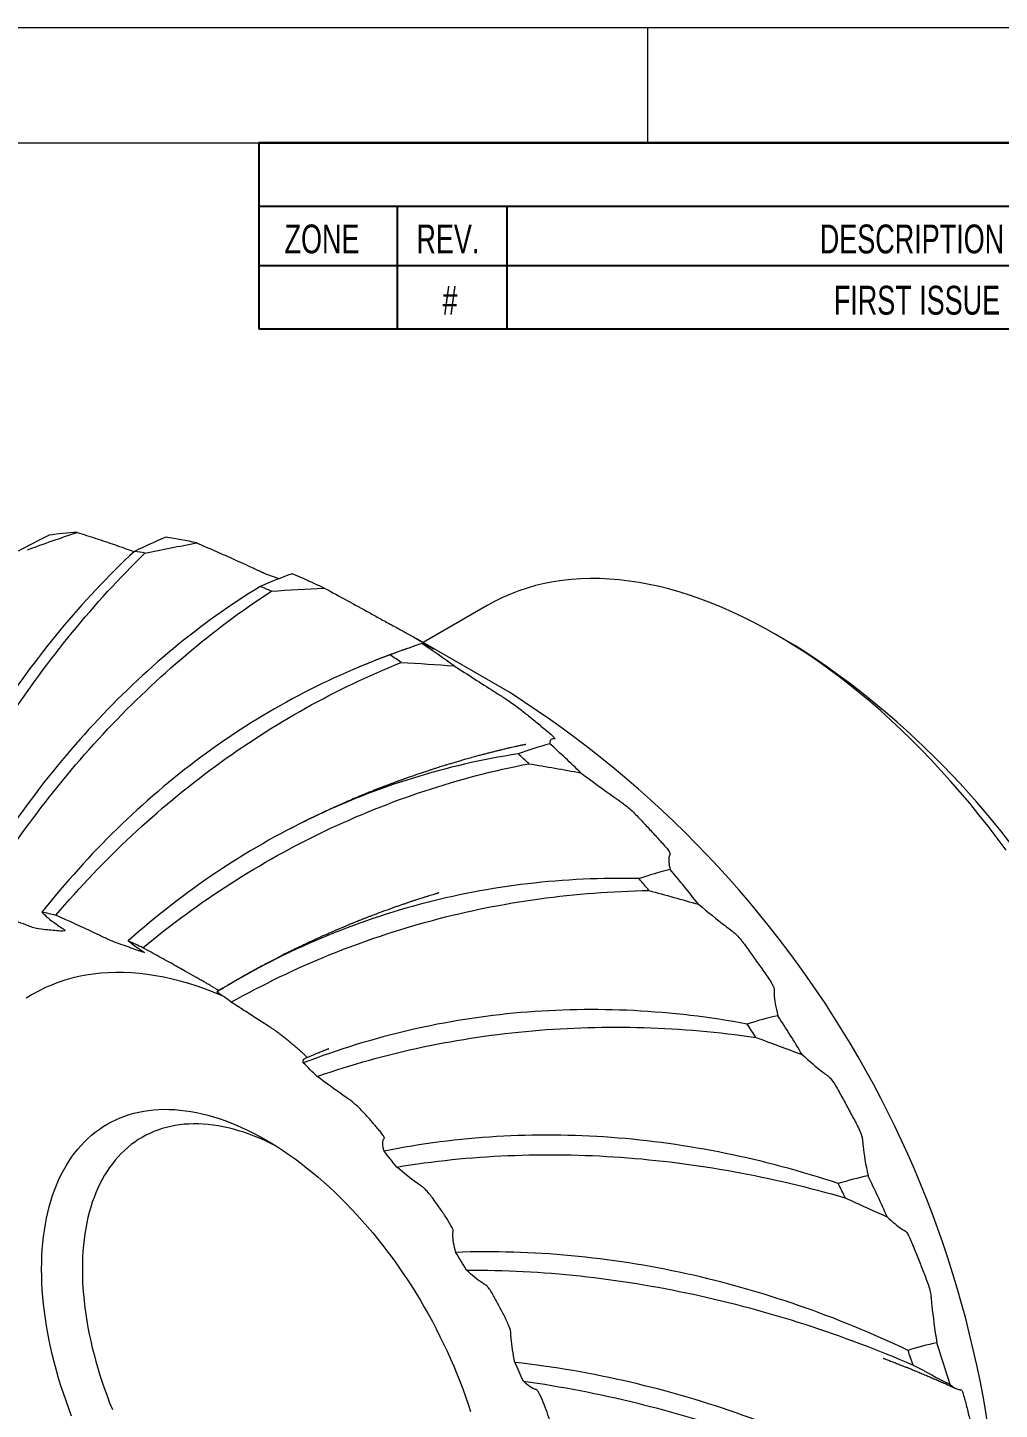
# Model space of a CAD drawing. Header units: millimetres. Extents: x -56 to 182, y 0 to 146.
# Drawn here: x 34.597 to 37.969, y 24.505 to 29.3 of the extents above; entities that cross this region are included whole.
import ezdxf

# ---------------------------------------------------------------- set-up
doc = ezdxf.new("R2010")
doc.units = ezdxf.units.MM
doc.layers.add('FORMAT', color=7, linetype='Continuous')
doc.layers.add('SLD-0', color=7, linetype='Continuous')
doc.styles.add('SLDTEXTSTYLE0', font='TXT', dxfattribs={"width": 0.7})

# ---------------------------------------------------------------- blocks, each defined once
blk = doc.blocks.new('SW_NOTE_0_1')
at = {"layer": 'FORMAT', "color": 0, "insert": (0, 0.0645), "char_height": 0.05, "attachment_point": 1, "style": 'SLDTEXTSTYLE0'}
blk.add_mtext('ZONE', dxfattribs=at)
blk = doc.blocks.new('SW_NOTE_0_2')
at = {"layer": 'FORMAT', "color": 0, "insert": (0, 0.0645), "char_height": 0.05, "attachment_point": 1, "style": 'SLDTEXTSTYLE0'}
blk.add_mtext('REV.', dxfattribs=at)
blk = doc.blocks.new('SW_NOTE_0_3')
at = {"layer": 'FORMAT', "color": 0, "insert": (0, 0.0645), "char_height": 0.05, "attachment_point": 1, "style": 'SLDTEXTSTYLE0'}
blk.add_mtext('DESCRIPTION', dxfattribs=at)
blk = doc.blocks.new('SW_NOTE_0_6')
at = {"layer": 'FORMAT', "color": 0, "insert": (0, 0.0645), "char_height": 0.05, "attachment_point": 1, "style": 'SLDTEXTSTYLE0'}
blk.add_mtext('#', dxfattribs=at)
blk = doc.blocks.new('SW_NOTE_0_7')
at = {"layer": 'FORMAT', "color": 0, "insert": (0, 0.0645), "char_height": 0.05, "attachment_point": 1, "style": 'SLDTEXTSTYLE0'}
blk.add_mtext('FIRST ISSUE', dxfattribs=at)
blk = doc.blocks.new('SW_TABLEANNOTATION_0')
at = {"layer": 'FORMAT'}
for p, q in [((0, 0), (0, -0.11)), ((0, 0), (0.24, 0)), ((0, 0), (0, -0.3225)), ((2.9, 0), (0, 0)), ((0.24, 0), (0.43, 0)), ((0.43, 0), (1.88, 0)), ((0, -0.11), (0, -0.2125)), ((0, -0.11), (0.24, -0.11)), ((0.24, -0.11), (0.24, -0.2125)), ((0.24, -0.11), (0.43, -0.11)), ((0.43, -0.11), (0.43, -0.2125)), ((0.43, -0.11), (1.88, -0.11)), ((0, -0.2125), (0.24, -0.2125)), ((0, -0.2125), (0, -0.3225)), ((0.24, -0.2125), (0.43, -0.2125)), ((0.24, -0.2125), (0.24, -0.3225)), ((0.43, -0.2125), (1.88, -0.2125)), ((0.43, -0.2125), (0.43, -0.3225)), ((0, -0.3225), (0.24, -0.3225)), ((0, -0.3225), (2.9, -0.3225)), ((0.24, -0.3225), (0.43, -0.3225)), ((0.43, -0.3225), (1.88, -0.3225))]:
    blk.add_line(p, q, dxfattribs=at)
at = {"layer": 'FORMAT', "color": 7}
for name, p in [('SW_NOTE_0_1', (0.0445, -0.2062)), ('SW_NOTE_0_2', (0.2733, -0.2062)), ('SW_NOTE_0_3', (0.9731, -0.2062)), ('SW_NOTE_0_6', (0.3184, -0.3125)), ('SW_NOTE_0_7', (0.9974, -0.3125))]:
    blk.add_blockref(name, p, dxfattribs=at)

msp = doc.modelspace()

# ---------------------------------------------------------------- linework, layer by layer
at = {"layer": 'FORMAT', "linetype": 'Continuous', "lineweight": 18}
for p, q in [((0.4, 29.3), (41.6, 29.3)), ((36.75, 28.9), (36.75, 29.3)), ((0.8, 28.9), (41.2, 28.9))]:
    msp.add_line(p, q, dxfattribs=at)
at = {"layer": 'SLD-0', "color": 7, "linetype": 'Continuous', "lineweight": 18}
for p, q in [((36.4844, 27.3847), (36.4526, 27.3812)), ((36.5167, 27.387), (36.4844, 27.3847)), ((36.5495, 27.388), (36.5167, 27.387)), ((36.5827, 27.3877), (36.5495, 27.388)), ((36.6163, 27.3862), (36.5827, 27.3877)), ((36.6503, 27.3834), (36.6163, 27.3862)), ((36.6847, 27.3794), (36.6503, 27.3834)), ((36.273, 27.3343), (36.2452, 27.3221)), ((36.3015, 27.3452), (36.273, 27.3343)), ((36.3306, 27.3548), (36.3015, 27.3452)), ((36.3602, 27.3633), (36.3306, 27.3548)), ((36.3905, 27.3705), (36.3602, 27.3633)), ((36.4213, 27.3765), (36.3905, 27.3705)), ((36.4526, 27.3812), (36.4213, 27.3765)), ((36.7194, 27.3742), (36.6847, 27.3794)), ((36.7545, 27.3677), (36.7194, 27.3742)), ((36.7898, 27.3599), (36.7545, 27.3677)), ((36.8255, 27.351), (36.7898, 27.3599)), ((36.8614, 27.3408), (36.8255, 27.351)), ((36.8975, 27.3294), (36.8614, 27.3408)), ((36.1916, 27.2943), (35.9695, 27.1661)), ((36.218, 27.3088), (36.1916, 27.2943)), ((36.2452, 27.3221), (36.218, 27.3088)), ((36.9338, 27.3168), (36.8975, 27.3294)), ((36.9703, 27.3029), (36.9338, 27.3168)), ((37.0069, 27.2879), (36.9703, 27.3029)), ((37.0437, 27.2717), (37.0069, 27.2879)), ((37.0805, 27.2543), (37.0437, 27.2717)), ((37.1175, 27.2358), (37.0805, 27.2543)), ((37.1545, 27.2161), (37.1175, 27.2358)), ((37.1915, 27.1953), (37.1545, 27.2161)), ((37.2285, 27.1734), (37.1915, 27.1953)), ((37.2624, 27.1544), (37.1917, 27.1952)), ((36.2725, 26.9911), (35.9477, 27.1787)), ((37.2655, 27.1504), (37.2285, 27.1734)), ((37.3025, 27.1262), (37.2655, 27.1504)), ((37.3393, 27.101), (37.3025, 27.1262)), ((37.3761, 27.0748), (37.3393, 27.101)), ((37.4127, 27.0475), (37.3761, 27.0748)), ((37.4492, 27.0192), (37.4127, 27.0475)), ((37.4855, 26.9899), (37.4492, 27.0192)), ((37.5216, 26.9596), (37.4855, 26.9899)), ((37.5575, 26.9284), (37.5216, 26.9596)), ((37.5932, 26.8962), (37.5575, 26.9284)), ((37.6285, 26.8631), (37.5932, 26.8962)), ((37.6636, 26.8291), (37.6285, 26.8631)), ((37.6983, 26.7943), (37.6636, 26.8291)), ((37.7327, 26.7586), (37.6983, 26.7943)), ((37.7667, 26.7221), (37.7327, 26.7586)), ((37.8003, 26.6848), (37.7667, 26.7221)), ((37.8335, 26.6467), (37.8003, 26.6848)), ((37.8663, 26.6079), (37.8335, 26.6467)), ((37.8986, 26.5683), (37.8663, 26.6079)), ((37.9304, 26.5281), (37.8986, 26.5683)), ((37.9617, 26.4872), (37.9304, 26.5281)), ((37.9925, 26.4457), (37.9617, 26.4872)), ((34.7263, 25.9938), (34.7028, 25.986)), ((34.7504, 26.0007), (34.7263, 25.9938)), ((34.7749, 26.0065), (34.7504, 26.0007)), ((34.7998, 26.0114), (34.7749, 26.0065)), ((34.8252, 26.0152), (34.7998, 26.0114)), ((34.8509, 26.018), (34.8252, 26.0152)), ((34.8771, 26.0199), (34.8509, 26.018)), ((34.9036, 26.0207), (34.8771, 26.0199)), ((34.9305, 26.0205), (34.9036, 26.0207)), ((34.9578, 26.0192), (34.9305, 26.0205)), ((34.9853, 26.017), (34.9578, 26.0192)), ((35.0132, 26.0137), (34.9853, 26.017)), ((35.0413, 26.0095), (35.0132, 26.0137)), ((35.0697, 26.0042), (35.0413, 26.0095)), ((35.0984, 25.998), (35.0697, 26.0042)), ((35.1272, 25.9907), (35.0984, 25.998)), ((34.6137, 25.9448), (34.5928, 25.9321)), ((34.6352, 25.9565), (34.6137, 25.9448)), ((34.6572, 25.9673), (34.6352, 25.9565)), ((34.6797, 25.9772), (34.6572, 25.9673)), ((34.7028, 25.986), (34.6797, 25.9772)), ((35.1563, 25.9824), (35.1272, 25.9907)), ((35.1855, 25.9732), (35.1563, 25.9824)), ((35.215, 25.963), (35.1855, 25.9732)), ((35.2445, 25.9518), (35.215, 25.963)), ((35.2727, 25.9403), (35.2445, 25.9518)), ((35.2537, 25.9536), (35.2552, 25.9539)), ((34.9033, 25.5097), (34.9186, 25.5163)), ((34.9186, 25.5163), (34.9342, 25.5223)), ((34.9342, 25.5223), (34.9502, 25.5277)), ((34.9502, 25.5277), (34.9665, 25.5323)), ((34.9665, 25.5323), (34.9832, 25.5363)), ((34.9832, 25.5363), (35.0001, 25.5396)), ((35.0001, 25.5396), (35.0173, 25.5422)), ((35.0173, 25.5422), (35.0348, 25.5441)), ((35.0348, 25.5441), (35.0526, 25.5453)), ((35.0526, 25.5453), (35.0706, 25.5459)), ((35.0706, 25.5459), (35.0889, 25.5457)), ((35.0889, 25.5457), (35.1074, 25.5449)), ((35.1074, 25.5449), (35.1261, 25.5434)), ((35.1261, 25.5434), (35.145, 25.5412)), ((35.145, 25.5412), (35.1641, 25.5383)), ((35.1641, 25.5383), (35.1834, 25.5347)), ((35.1834, 25.5347), (35.2028, 25.5305)), ((35.2028, 25.5305), (35.2224, 25.5255)), ((35.2224, 25.5255), (35.2422, 25.5199)), ((35.2422, 25.5199), (35.262, 25.5137)), ((35.262, 25.5137), (35.282, 25.5067)), ((34.8193, 25.4559), (34.8323, 25.4665)), ((34.8323, 25.4665), (34.8457, 25.4764)), ((34.8457, 25.4764), (34.8595, 25.4857)), ((34.8595, 25.4857), (34.8737, 25.4944)), ((34.8737, 25.4944), (34.8883, 25.5023)), ((34.8883, 25.5023), (34.9033, 25.5097)), ((35.0352, 25.4686), (35.0213, 25.4625)), ((35.0494, 25.474), (35.0352, 25.4686)), ((35.064, 25.4789), (35.0494, 25.474)), ((35.0788, 25.4831), (35.064, 25.4789)), ((35.0939, 25.4867), (35.0788, 25.4831)), ((35.1093, 25.4897), (35.0939, 25.4867)), ((35.125, 25.4921), (35.1093, 25.4897)), ((35.1409, 25.4938), (35.125, 25.4921)), ((35.157, 25.4949), (35.1409, 25.4938)), ((35.1734, 25.4954), (35.157, 25.4949)), ((35.19, 25.4953), (35.1734, 25.4954)), ((35.2068, 25.4945), (35.19, 25.4953)), ((35.2238, 25.4931), (35.2068, 25.4945)), ((35.241, 25.4911), (35.2238, 25.4931)), ((35.2584, 25.4885), (35.241, 25.4911)), ((35.2759, 25.4853), (35.2584, 25.4885)), ((35.2936, 25.4814), (35.2759, 25.4853)), ((35.282, 25.5067), (35.3021, 25.4991)), ((35.3114, 25.4769), (35.2936, 25.4814)), ((35.3021, 25.4991), (35.3222, 25.4908)), ((35.3294, 25.4718), (35.3114, 25.4769)), ((35.3222, 25.4908), (35.3424, 25.4819)), ((35.3474, 25.4661), (35.3294, 25.4718)), ((35.3424, 25.4819), (35.3627, 25.4724)), ((35.3656, 25.4598), (35.3474, 25.4661)), ((35.3627, 25.4724), (35.383, 25.4622)), ((34.7714, 25.4075), (34.7827, 25.4205)), ((34.7827, 25.4205), (34.7945, 25.4329)), ((34.7945, 25.4329), (34.8066, 25.4448)), ((34.8066, 25.4448), (34.8193, 25.4559)), ((34.9568, 25.4233), (34.9449, 25.4136)), ((34.969, 25.4323), (34.9568, 25.4233)), ((34.9815, 25.4407), (34.969, 25.4323)), ((34.9944, 25.4486), (34.9815, 25.4407)), ((35.0077, 25.4558), (34.9944, 25.4486)), ((35.0213, 25.4625), (35.0077, 25.4558)), ((35.3838, 25.4529), (35.3656, 25.4598)), ((35.383, 25.4622), (35.4034, 25.4514)), ((35.4021, 25.4454), (35.3838, 25.4529)), ((35.4205, 25.4373), (35.4021, 25.4454)), ((35.4034, 25.4514), (35.4237, 25.4399)), ((35.439, 25.4286), (35.4205, 25.4373)), ((35.4237, 25.4399), (35.4441, 25.4279)), ((35.4574, 25.4193), (35.439, 25.4286)), ((35.4441, 25.4279), (35.4644, 25.4152)), ((35.46, 25.418), (35.4574, 25.4193)), ((34.7402, 25.3649), (34.7501, 25.3797)), ((34.7501, 25.3797), (34.7605, 25.3939)), ((34.7605, 25.3939), (34.7714, 25.4075)), ((34.9014, 25.3696), (34.8915, 25.3572)), ((34.9117, 25.3815), (34.9014, 25.3696)), ((34.9224, 25.3927), (34.9117, 25.3815)), ((34.9335, 25.4035), (34.9224, 25.3927)), ((34.9449, 25.4136), (34.9335, 25.4035)), ((35.4644, 25.4152), (35.4848, 25.4019)), ((35.4848, 25.4019), (35.505, 25.3881)), ((35.505, 25.3881), (35.5253, 25.3736)), ((35.5253, 25.3736), (35.5454, 25.3586)), ((34.7132, 25.3173), (34.7217, 25.3337)), ((34.7217, 25.3337), (34.7307, 25.3496)), ((34.7307, 25.3496), (34.7402, 25.3649)), ((34.873, 25.3309), (34.8644, 25.317)), ((34.8821, 25.3443), (34.873, 25.3309)), ((34.8915, 25.3572), (34.8821, 25.3443)), ((35.5454, 25.3586), (35.5655, 25.3431)), ((35.5655, 25.3431), (35.5854, 25.3269)), ((35.5854, 25.3269), (35.6053, 25.3103)), ((34.6905, 25.2648), (34.6976, 25.2828)), ((34.6976, 25.2828), (34.7051, 25.3003)), ((34.7051, 25.3003), (34.7132, 25.3173)), ((34.8412, 25.2722), (34.8343, 25.2563)), ((34.8485, 25.2876), (34.8412, 25.2722)), ((34.8562, 25.3025), (34.8485, 25.2876)), ((34.8644, 25.317), (34.8562, 25.3025)), ((35.6053, 25.3103), (35.625, 25.2931)), ((35.625, 25.2931), (35.6446, 25.2754)), ((35.6446, 25.2754), (35.6641, 25.2572)), ((34.6724, 25.2079), (34.6779, 25.2274)), ((34.6779, 25.2274), (34.684, 25.2463)), ((34.684, 25.2463), (34.6905, 25.2648)), ((34.8279, 25.2399), (34.8219, 25.2231)), ((34.8343, 25.2563), (34.8279, 25.2399)), ((35.6641, 25.2572), (35.6834, 25.2385)), ((35.6834, 25.2385), (35.7025, 25.2193)), ((34.6629, 25.1677), (34.6674, 25.188)), ((34.6674, 25.188), (34.6724, 25.2079)), ((34.8114, 25.1882), (34.8069, 25.1701)), ((34.8165, 25.2059), (34.8114, 25.1882)), ((34.8219, 25.2231), (34.8165, 25.2059)), ((35.7025, 25.2193), (35.7214, 25.1997)), ((35.7214, 25.1997), (35.7401, 25.1796)), ((35.7401, 25.1796), (35.7586, 25.1591)), ((34.6555, 25.1257), (34.6589, 25.1469)), ((34.6589, 25.1469), (34.6629, 25.1677)), ((34.7992, 25.1327), (34.796, 25.1135)), ((34.8028, 25.1516), (34.7992, 25.1327)), ((34.8069, 25.1701), (34.8028, 25.1516)), ((35.7586, 25.1591), (35.7769, 25.1382)), ((35.7769, 25.1382), (35.7949, 25.1168)), ((34.6483, 25.0598), (34.6502, 25.0822)), ((34.6502, 25.0822), (34.6526, 25.1041)), ((34.6526, 25.1041), (34.6555, 25.1257)), ((34.7934, 25.0938), (34.7912, 25.0739)), ((34.796, 25.1135), (34.7934, 25.0938)), ((35.7949, 25.1168), (35.8126, 25.0951)), ((35.8126, 25.0951), (35.8301, 25.073)), ((34.6462, 25.0141), (34.647, 25.0371)), ((34.647, 25.0371), (34.6483, 25.0598)), ((34.7883, 25.0329), (34.7876, 25.012)), ((34.7895, 25.0536), (34.7883, 25.0329)), ((34.7912, 25.0739), (34.7895, 25.0536)), ((35.8301, 25.073), (35.8474, 25.0505)), ((35.8474, 25.0505), (35.8643, 25.0276)), ((34.6459, 24.9908), (34.6462, 25.0141)), ((34.6462, 24.9671), (34.6459, 24.9908)), ((34.7876, 25.012), (34.7873, 24.9908)), ((34.7873, 24.9908), (34.7876, 24.9692)), ((35.8643, 25.0276), (35.8809, 25.0045)), ((35.8809, 25.0045), (35.8972, 24.981)), ((34.647, 24.9431), (34.6462, 24.9671)), ((34.6483, 24.9189), (34.647, 24.9431)), ((34.7876, 24.9692), (34.7883, 24.9475)), ((34.7883, 24.9475), (34.7895, 24.9254)), ((35.8972, 24.981), (35.9132, 24.9572)), ((35.9132, 24.9572), (35.9289, 24.9331)), ((34.6502, 24.8944), (34.6483, 24.9189)), ((34.6526, 24.8697), (34.6502, 24.8944)), ((34.7895, 24.9254), (34.7912, 24.9032)), ((34.7912, 24.9032), (34.7934, 24.8807)), ((35.9289, 24.9331), (35.9442, 24.9088)), ((35.9442, 24.9088), (35.9591, 24.8842)), ((34.6555, 24.8447), (34.6526, 24.8697)), ((34.6589, 24.8196), (34.6555, 24.8447)), ((34.7934, 24.8807), (34.796, 24.858)), ((34.796, 24.858), (34.7992, 24.8351)), ((35.9591, 24.8842), (35.9737, 24.8593)), ((35.9737, 24.8593), (35.9879, 24.8343)), ((34.6629, 24.7942), (34.6589, 24.8196)), ((34.6674, 24.7687), (34.6629, 24.7942)), ((34.7992, 24.8351), (34.8028, 24.8121)), ((34.8028, 24.8121), (34.8069, 24.7889)), ((35.9879, 24.8343), (36.0018, 24.809)), ((36.0018, 24.809), (36.0152, 24.7836)), ((34.6724, 24.743), (34.6674, 24.7687)), ((34.8069, 24.7889), (34.8114, 24.7655)), ((34.8114, 24.7655), (34.8165, 24.742)), ((36.0152, 24.7836), (36.0282, 24.758)), ((36.0282, 24.758), (36.0408, 24.7323)), ((34.6779, 24.7172), (34.6724, 24.743)), ((34.684, 24.6912), (34.6779, 24.7172)), ((34.8165, 24.742), (34.8219, 24.7184)), ((34.8219, 24.7184), (34.8279, 24.6948)), ((36.0408, 24.7323), (36.053, 24.7064)), ((36.053, 24.7064), (36.0647, 24.6804)), ((34.6905, 24.6652), (34.684, 24.6912)), ((34.6976, 24.639), (34.6905, 24.6652)), ((34.8279, 24.6948), (34.8343, 24.671)), ((34.8343, 24.671), (34.8412, 24.6472)), ((36.0647, 24.6804), (36.0761, 24.6543)), ((36.0761, 24.6543), (36.0869, 24.6282)), ((34.7051, 24.6128), (34.6976, 24.639)), ((34.7132, 24.5866), (34.7051, 24.6128)), ((34.8412, 24.6472), (34.8485, 24.6233)), ((34.8485, 24.6233), (34.8562, 24.5995)), ((36.0869, 24.6282), (36.0973, 24.602)), ((36.0973, 24.602), (36.1073, 24.5757)), ((34.7217, 24.5603), (34.7132, 24.5866)), ((34.7307, 24.534), (34.7217, 24.5603)), ((34.8562, 24.5995), (34.8644, 24.5756)), ((34.8644, 24.5756), (34.873, 24.5517)), ((36.1073, 24.5757), (36.1168, 24.5494)), ((34.7402, 24.5078), (34.7307, 24.534)), ((34.7501, 24.4815), (34.7402, 24.5078)), ((34.873, 24.5517), (34.8821, 24.5278)), ((34.8821, 24.5278), (34.8915, 24.504)), ((36.1168, 24.5494), (36.1258, 24.5231)), ((36.1258, 24.5231), (36.1343, 24.4969))]:
    msp.add_line(p, q, dxfattribs=at)
for centre, radius, start, end in [((34.8428, 26.3347), 1.2157, 93.4866, 98.0806), ((34.813, 25.869), 1.6838, 77.2687, 80.9658), ((34.7346, 25.8893), 1.6101, 80.3419, 81.6699), ((34.5886, 25.182), 2.408, 64.4616, 67.3741), ((34.538, 25.2238), 2.3056, 66.8823, 67.9276), ((34.148, 24.4071), 3.3006, 54.2257, 56.586), ((35.6887, 24.6947), 2.92, 2.6058, 57.3888), ((34.1217, 24.4509), 3.1848, 56.1865, 57.0292), ((34.2847, 23.8842), 3.6884, 2.6058, 57.3888), ((33.5821, 23.7082), 4.2006, 45.684, 47.6938), ((33.5631, 23.7338), 4.0946, 47.3526, 48.0653), ((33.0629, 23.2231), 4.9117, 38.1554, 39.9661), ((33.0273, 23.2165), 4.84, 39.6577, 40.2952), ((34.4104, 25.0582), 1.1953, 76.2186, 78.6058), ((34.2397, 24.5781), 1.7059, 63.6322, 65.5154), ((33.9253, 24.0508), 2.3207, 53.547, 55.0809), ((32.7798, 23.0159), 5.2627, 31.123, 32.8523), ((32.7055, 22.974), 5.2431, 32.5568, 33.1612), ((33.5371, 23.5878), 2.9254, 45.099, 46.4134), ((33.196, 23.2785), 3.3862, 37.6214, 38.8137), ((32.7427, 22.9897), 5.203, 25.6082, 26.2157), ((32.8675, 23.0584), 5.1653, 24.1574, 25.9084), ((33.0291, 23.1594), 3.5913, 30.6064, 31.7529), ((33.1817, 23.1658), 4.7297, 18.3971, 19.0445), ((33.3536, 23.2452), 4.6442, 16.8408, 18.7205), ((33.121, 23.2042), 3.4891, 23.6276, 24.7964)]:
    msp.add_arc(centre, radius, start, end, dxfattribs=at)
for points in [[(34.6719, 27.5383), (34.6352, 27.5201), (34.5993, 27.5017), (34.5642, 27.4834)], [(34.5975, 27.4881), (34.6542, 27.5089), (34.7113, 27.5289), (34.7688, 27.5481)], [(35.0774, 27.532), (35.04, 27.5158), (35.0034, 27.4993), (34.9678, 27.4824)], [(35.0047, 27.4766), (35.0642, 27.4888), (35.124, 27.5004), (35.184, 27.5114)], [(35.515, 27.4047), (35.4772, 27.3906), (35.4403, 27.3759), (35.4044, 27.3604)], [(35.4432, 27.3442), (35.5043, 27.3483), (35.5655, 27.3518), (35.6267, 27.3548)], [(35.9656, 27.1621), (35.9278, 27.15), (35.8908, 27.1369), (35.8549, 27.1228)], [(35.894, 27.097), (35.9552, 27.0933), (36.0164, 27.0893), (36.0775, 27.0849)], [(36.4095, 26.8149), (36.372, 26.8044), (36.3353, 26.7927), (36.2995, 26.7798)], [(36.3372, 26.7455), (36.3972, 26.7352), (36.457, 26.7246), (36.5167, 26.7138)], [(36.8273, 26.378), (36.7904, 26.369), (36.7542, 26.3585), (36.7189, 26.3466)], [(36.7535, 26.3053), (36.811, 26.2894), (36.8682, 26.2735), (36.9252, 26.2575)], [(37.2008, 25.8708), (37.1648, 25.8628), (37.1294, 25.8532), (37.0947, 25.842)], [(37.1247, 25.7955), (37.1785, 25.7755), (37.2319, 25.7557), (37.285, 25.7361)], [(37.5137, 25.3153), (37.4788, 25.3079), (37.4444, 25.2989), (37.4105, 25.2881)], [(37.4346, 25.2385), (37.4837, 25.216), (37.5323, 25.1939), (37.5805, 25.1722)], [(37.7521, 24.7357), (37.7187, 24.7285), (37.6855, 24.7197), (37.6525, 24.7091)], [(37.6697, 24.6585), (37.7131, 24.6353), (37.7561, 24.6127), (37.7987, 24.5907)]]:
    msp.add_open_spline(points, degree=3, dxfattribs=at)
for points, knots in [([(34.7688, 27.5481), (34.7797, 27.5447), (34.8015, 27.5379), (34.8339, 27.5274), (34.8662, 27.5167), (34.8996, 27.5054), (34.9332, 27.4937), (34.956, 27.4856), (34.9671, 27.4817)], [0, 0, 0, 0, 0.161967, 0.323997, 0.486229, 0.648533, 0.829681, 1, 1, 1, 1]), ([(34.9678, 27.4824), (34.8769, 27.3976), (34.7906, 27.3058), (34.6282, 27.1097), (34.5517, 27.0049), (34.4096, 26.7854), (34.3437, 26.6701), (34.2228, 26.4316), (34.1679, 26.3087), (34.118, 26.1823)], [0, 0, 0, 0, 0.25, 0.25, 0.5, 0.5, 0.75, 0.75, 1, 1, 1, 1]), ([(35.184, 27.5114), (35.1942, 27.5071), (35.2147, 27.4984), (35.245, 27.4852), (35.2751, 27.4719), (35.3062, 27.4581), (35.3381, 27.4437), (35.3658, 27.4311), (35.3855, 27.422), (35.3973, 27.4165), (35.406, 27.4125), (35.4145, 27.4086), (35.4223, 27.4052), (35.4297, 27.4021), (35.4363, 27.3994), (35.4429, 27.397), (35.4495, 27.3947), (35.456, 27.3925), (35.4635, 27.3902), (35.4683, 27.3887), (35.4712, 27.3879)], [0, 0, 0, 0, 0.10292, 0.20588, 0.308968, 0.412102, 0.52721, 0.642394, 0.706059, 0.73789, 0.769727, 0.798122, 0.826779, 0.847923, 0.869623, 0.890797, 0.91252, 0.937611, 0.962988, 1, 1, 1, 1]), ([(34.1564, 26.1987), (34.2083, 26.3214), (34.2649, 26.4406), (34.3879, 26.6721), (34.4544, 26.7845), (34.5963, 26.9994), (34.672, 27.1026), (34.832, 27.2979), (34.9161, 27.3901), (35.0047, 27.4766)], [0, 0, 0, 0, 0.25, 0.25, 0.5, 0.5, 0.75, 0.75, 1, 1, 1, 1]), ([(35.4044, 27.3604), (35.2995, 27.2961), (35.1986, 27.2238), (35.0059, 27.0643), (34.9136, 26.9767), (34.7396, 26.7888), (34.6574, 26.688), (34.5038, 26.4755), (34.4325, 26.364), (34.3662, 26.2475)], [0, 0, 0, 0, 0.25, 0.25, 0.5, 0.5, 0.75, 0.75, 1, 1, 1, 1]), ([(34.4107, 26.2503), (34.4787, 26.3626), (34.5513, 26.4699), (34.7063, 26.6753), (34.7887, 26.7732), (34.9616, 26.9571), (35.0527, 27.0436), (35.2423, 27.2037), (35.3408, 27.2773), (35.4432, 27.3442)], [0, 0, 0, 0, 0.25, 0.25, 0.5, 0.5, 0.75, 0.75, 1, 1, 1, 1]), ([(35.6267, 27.3548), (35.6804, 27.3261), (35.7326, 27.2977), (35.7953, 27.263), (35.8076, 27.2562), (35.8261, 27.2459), (35.8324, 27.2424), (35.8459, 27.2349), (35.8533, 27.2309), (35.8676, 27.2232), (35.8743, 27.2196), (35.8866, 27.2129), (35.8924, 27.2097), (35.9095, 27.2004), (35.9203, 27.1943), (35.9434, 27.1812), (35.9557, 27.1741), (35.9737, 27.1635), (35.9796, 27.16), (35.9908, 27.1533), (35.9962, 27.15), (36.0045, 27.1449), (36.0066, 27.1435), (36.0062, 27.1435), (36.0044, 27.1444), (35.9987, 27.1475), (35.9946, 27.1497), (35.9774, 27.1586), (35.9693, 27.162), (35.9656, 27.1621)], [0, 0, 0, 0, 0.25, 0.25, 0.3125, 0.3125, 0.34375, 0.34375, 0.375, 0.375, 0.40625, 0.40625, 0.4375, 0.4375, 0.5, 0.5, 0.5625, 0.5625, 0.59375, 0.59375, 0.625, 0.625, 0.65625, 0.65625, 0.6875, 0.6875, 0.75, 0.75, 1, 1, 1, 1]), ([(35.9149, 27.1451), (35.9149, 27.1451), (35.9127, 27.1443), (35.9088, 27.1429), (35.9037, 27.1411), (35.9002, 27.1399), (35.8975, 27.1389), (35.8941, 27.1377), (35.889, 27.1358), (35.8816, 27.1332), (35.8726, 27.1299), (35.862, 27.1259), (35.8505, 27.1217), (35.8384, 27.1171), (35.8265, 27.1125), (35.8144, 27.1078), (35.803, 27.1033), (35.7924, 27.0991), (35.7825, 27.0952), (35.7734, 27.0915), (35.7651, 27.0882), (35.7581, 27.0853), (35.7534, 27.0834), (35.7512, 27.0825), (35.7507, 27.0823)], [0, 0, 0, 0, 0.0001681, 0.0394991, 0.0696318, 0.0905682, 0.1035088, 0.1172046, 0.1521455, 0.1971583, 0.2522477, 0.317418, 0.3926727, 0.4630913, 0.5400211, 0.6146954, 0.6840141, 0.748148, 0.8073084, 0.861761, 0.9118443, 0.957993, 0.9903608, 1, 1, 1, 1]), ([(35.8549, 27.1228), (35.7385, 27.0805), (35.6252, 27.0297), (35.4064, 26.9113), (35.3002, 26.8435), (35.0974, 26.6928), (35.0001, 26.6096), (34.8158, 26.4295), (34.7288, 26.3329), (34.6466, 26.23)], [0, 0, 0, 0, 0.25, 0.25, 0.5, 0.5, 0.75, 0.75, 1, 1, 1, 1]), ([(34.6952, 26.2192), (34.7787, 26.3174), (34.8666, 26.4096), (35.0514, 26.5824), (35.1483, 26.663), (35.3493, 26.8105), (35.4539, 26.8778), (35.6693, 26.9981), (35.78, 27.0512), (35.894, 27.097)], [0, 0, 0, 0, 0.25, 0.25, 0.5, 0.5, 0.75, 0.75, 1, 1, 1, 1]), ([(35.7479, 27.0811), (35.7478, 27.0811), (35.7467, 27.0807), (35.7458, 27.0803), (35.745, 27.0799)], [0, 0, 0, 0, 0.134714, 1, 1, 1, 1]), ([(36.0775, 27.0849), (36.125, 27.0546), (36.1708, 27.0252), (36.2253, 26.9903), (36.236, 26.9835), (36.252, 26.9733), (36.2575, 26.9698), (36.2695, 26.9618), (36.2762, 26.9572), (36.2895, 26.9476), (36.296, 26.9427), (36.3079, 26.9335), (36.3137, 26.929), (36.3305, 26.9156), (36.3413, 26.9067), (36.364, 26.8883), (36.3759, 26.8786), (36.3933, 26.8641), (36.3991, 26.8593), (36.4101, 26.85), (36.4154, 26.8453), (36.424, 26.8372), (36.4265, 26.8343), (36.4274, 26.8318), (36.4264, 26.8317), (36.4229, 26.8317), (36.4204, 26.8318), (36.4107, 26.8302), (36.4081, 26.8244), (36.4095, 26.8149)], [0, 0, 0, 0, 0.25, 0.25, 0.3125, 0.3125, 0.34375, 0.34375, 0.375, 0.375, 0.40625, 0.40625, 0.4375, 0.4375, 0.5, 0.5, 0.5625, 0.5625, 0.59375, 0.59375, 0.625, 0.625, 0.65625, 0.65625, 0.6875, 0.6875, 0.75, 0.75, 1, 1, 1, 1]), ([(36.3265, 26.8118), (36.3264, 26.8118), (36.3262, 26.812), (36.324, 26.8117), (36.3202, 26.8111), (36.3152, 26.8102), (36.3096, 26.809), (36.3035, 26.8078), (36.297, 26.8063), (36.29, 26.8048), (36.2818, 26.8029), (36.2724, 26.8007), (36.2619, 26.7982), (36.2519, 26.7959), (36.2433, 26.7938), (36.2371, 26.7923), (36.2327, 26.7912), (36.2288, 26.7902), (36.2242, 26.7891), (36.2183, 26.7876), (36.2103, 26.7856), (36.2002, 26.783), (36.1876, 26.7798), (36.1739, 26.7762), (36.1574, 26.7718), (36.1388, 26.7667), (36.1191, 26.7612), (36.101, 26.756), (36.0845, 26.7512), (36.0693, 26.7467), (36.0561, 26.7426), (36.0454, 26.7394), (36.0363, 26.7366), (36.0277, 26.7339), (36.018, 26.7308), (36.0071, 26.7273), (35.9898, 26.7217), (35.9662, 26.7139), (35.9366, 26.7038), (35.9134, 26.6957), (35.8969, 26.6897), (35.8871, 26.6862), (35.8773, 26.6826), (35.8677, 26.679), (35.8584, 26.6755), (35.85, 26.6724), (35.8432, 26.6698), (35.838, 26.6678), (35.8338, 26.6662), (35.8297, 26.6646), (35.8247, 26.6627), (35.8186, 26.6603), (35.8114, 26.6575), (35.8019, 26.6537), (35.7899, 26.6489), (35.7757, 26.6432), (35.7606, 26.637), (35.7424, 26.6295), (35.7208, 26.6203), (35.7013, 26.6119), (35.6871, 26.6056), (35.6791, 26.6021), (35.6728, 26.5992), (35.6679, 26.597), (35.6639, 26.5952), (35.6598, 26.5934), (35.6549, 26.5911), (35.6488, 26.5884), (35.6417, 26.5851), (35.6334, 26.5813), (35.6243, 26.577), (35.6056, 26.5682), (35.5804, 26.5561), (35.5586, 26.5452), (35.5489, 26.5404)], [0, 0, 0, 0, 0.006747, 0.015075, 0.024015, 0.033643, 0.043038, 0.05219, 0.061234, 0.070313, 0.079567, 0.091719, 0.1046, 0.117524, 0.127932, 0.13565, 0.139826, 0.14393, 0.14955, 0.156687, 0.165339, 0.178287, 0.193604, 0.210898, 0.228019, 0.253914, 0.278574, 0.299921, 0.320247, 0.339142, 0.355458, 0.369129, 0.378433, 0.388886, 0.400857, 0.414348, 0.429057, 0.465096, 0.50191, 0.539073, 0.551431, 0.563702, 0.575887, 0.587985, 0.599996, 0.610812, 0.619452, 0.625916, 0.630329, 0.635187, 0.641454, 0.649131, 0.658216, 0.66871, 0.685419, 0.703649, 0.722746, 0.742711, 0.773119, 0.805342, 0.817628, 0.827882, 0.836081, 0.842228, 0.84685, 0.8518, 0.858253, 0.866211, 0.875673, 0.88664, 0.899051, 0.911753, 0.961034, 1, 1, 1, 1]), ([(36.2995, 26.7798), (36.1747, 26.7603), (36.0519, 26.7319), (35.8121, 26.6573), (35.6945, 26.6109), (35.4672, 26.5015), (35.3569, 26.4381), (35.1451, 26.2957), (35.0438, 26.2169), (34.9468, 26.1306)], [0, 0, 0, 0, 0.25, 0.25, 0.5, 0.5, 0.75, 0.75, 1, 1, 1, 1]), ([(34.9974, 26.1065), (35.0952, 26.1879), (35.1969, 26.2623), (35.4081, 26.3977), (35.5177, 26.4587), (35.7425, 26.5659), (35.8583, 26.6124), (36.0944, 26.6903), (36.2146, 26.7218), (36.3372, 26.7455)], [0, 0, 0, 0, 0.25, 0.25, 0.5, 0.5, 0.75, 0.75, 1, 1, 1, 1]), ([(36.5167, 26.7138), (36.5573, 26.6839), (36.596, 26.6555), (36.6416, 26.6229), (36.6505, 26.6166), (36.6638, 26.6072), (36.6684, 26.6039), (36.6786, 26.596), (36.6845, 26.5911), (36.6965, 26.58), (36.7024, 26.5742), (36.7136, 26.5628), (36.7189, 26.5571), (36.7348, 26.5402), (36.7451, 26.529), (36.7663, 26.506), (36.7773, 26.4942), (36.7935, 26.4765), (36.7988, 26.4706), (36.8091, 26.459), (36.8142, 26.4531), (36.8225, 26.4424), (36.8253, 26.4381), (36.8271, 26.4329), (36.8267, 26.4317), (36.8251, 26.4283), (36.8239, 26.4262), (36.8204, 26.4131), (36.8221, 26.3976), (36.8273, 26.378)], [0, 0, 0, 0, 0.25, 0.25, 0.3125, 0.3125, 0.34375, 0.34375, 0.375, 0.375, 0.40625, 0.40625, 0.4375, 0.4375, 0.5, 0.5, 0.5625, 0.5625, 0.59375, 0.59375, 0.625, 0.625, 0.65625, 0.65625, 0.6875, 0.6875, 0.75, 0.75, 1, 1, 1, 1]), ([(35.5186, 26.525), (35.5172, 26.5243), (35.5139, 26.5227), (35.5093, 26.5203), (35.5059, 26.5186), (35.5046, 26.5179), (35.5045, 26.5179)], [0, 0, 0, 0, 0.27426, 0.631219, 0.968571, 1, 1, 1, 1]), ([(36.7189, 26.3466), (36.5891, 26.3495), (36.46, 26.3436), (36.2055, 26.3135), (36.0793, 26.2894), (35.8329, 26.2232), (35.712, 26.1811), (35.4773, 26.0799), (35.3638, 26.0209), (35.2537, 25.9536)], [0, 0, 0, 0, 0.25, 0.25, 0.5, 0.5, 0.75, 0.75, 1, 1, 1, 1]), ([(36.0241, 26.2967), (36.0241, 26.2968), (36.024, 26.2968), (36.023, 26.2966), (36.021, 26.296), (36.0181, 26.2952), (36.0144, 26.2941), (36.0093, 26.2925), (36.0027, 26.2905), (35.9943, 26.2879), (35.9847, 26.2849), (35.975, 26.2819), (35.9658, 26.2789), (35.9576, 26.2763), (35.9505, 26.274), (35.9443, 26.272), (35.9392, 26.2703), (35.9349, 26.2689), (35.9306, 26.2675), (35.9247, 26.2655), (35.9167, 26.2628), (35.9065, 26.2593), (35.8951, 26.2554), (35.8833, 26.2513), (35.8715, 26.2472), (35.8598, 26.243), (35.8415, 26.2364), (35.8168, 26.2274), (35.7926, 26.2182), (35.7755, 26.2116), (35.7653, 26.2076), (35.7554, 26.2037), (35.7462, 26.2), (35.7384, 26.1969), (35.7327, 26.1946), (35.7283, 26.1928), (35.7241, 26.1911), (35.7192, 26.1891), (35.713, 26.1865), (35.7053, 26.1834), (35.696, 26.1795), (35.6851, 26.1749), (35.6735, 26.17), (35.6615, 26.1648), (35.6376, 26.1544), (35.6147, 26.1442), (35.5926, 26.1341), (35.5834, 26.1298), (35.5748, 26.1258), (35.5673, 26.1224), (35.5614, 26.1196), (35.557, 26.1174), (35.5539, 26.116), (35.5514, 26.1148), (35.5482, 26.1133), (35.5434, 26.111), (35.5364, 26.1076), (35.5276, 26.1033), (35.5169, 26.0981), (35.5043, 26.0919), (35.4898, 26.0847), (35.4735, 26.0764), (35.4561, 26.0674), (35.4377, 26.0578), (35.4185, 26.0476), (35.3978, 26.0365), (35.3758, 26.0244), (35.3525, 26.0113), (35.328, 25.9973), (35.3024, 25.9824), (35.278, 25.9678), (35.2621, 25.9581), (35.2552, 25.9539)], [0, 0, 0, 0, 0.004014, 0.008875, 0.013548, 0.018335, 0.023523, 0.02934, 0.037957, 0.048101, 0.059911, 0.072483, 0.083753, 0.093655, 0.102189, 0.109996, 0.11615, 0.12085, 0.125945, 0.131882, 0.142574, 0.155228, 0.169634, 0.184254, 0.198783, 0.213222, 0.22757, 0.266565, 0.305027, 0.317748, 0.330419, 0.34304, 0.355087, 0.364831, 0.372137, 0.376801, 0.381423, 0.387636, 0.395439, 0.404833, 0.416763, 0.430548, 0.445695, 0.460934, 0.476201, 0.536451, 0.548553, 0.560673, 0.572105, 0.581662, 0.589324, 0.595005, 0.598858, 0.601223, 0.604588, 0.611151, 0.620215, 0.631782, 0.645852, 0.662426, 0.681504, 0.703087, 0.727176, 0.750889, 0.776614, 0.804353, 0.834107, 0.865876, 0.899041, 0.934152, 0.971211, 1, 1, 1, 1]), ([(35.3042, 25.9174), (35.4144, 25.9797), (35.5278, 26.0344), (35.7608, 26.1292), (35.8806, 26.1693), (36.1238, 26.2342), (36.248, 26.2591), (36.4989, 26.2936), (36.6255, 26.3033), (36.7535, 26.3053)], [0, 0, 0, 0, 0.25, 0.25, 0.5, 0.5, 0.75, 0.75, 1, 1, 1, 1]), ([(34.6466, 26.23), (34.6589, 26.2177), (34.6755, 26.2036), (34.7029, 26.1841), (34.7088, 26.1801), (34.7181, 26.174), (34.7214, 26.1719), (34.7263, 26.1681), (34.7275, 26.1665), (34.7255, 26.1648), (34.723, 26.1646), (34.717, 26.1644), (34.7135, 26.1645), (34.7025, 26.1651), (34.6942, 26.1658), (34.6773, 26.1673), (34.6686, 26.168), (34.6499, 26.17), (34.6399, 26.1712), (34.6218, 26.175), (34.6153, 26.1768), (34.603, 26.1811), (34.5972, 26.1834), (34.58, 26.1902), (34.5683, 26.1948), (34.5094, 26.2172), (34.4606, 26.2342), (34.4107, 26.2503)], [0, 0, 0, 0, 0.25, 0.25, 0.3125, 0.3125, 0.34375, 0.34375, 0.375, 0.375, 0.40625, 0.40625, 0.4375, 0.4375, 0.5, 0.5, 0.5625, 0.5625, 0.625, 0.625, 0.65625, 0.65625, 0.6875, 0.6875, 0.75, 0.75, 1, 1, 1, 1]), ([(36.9252, 26.2575), (36.9582, 26.23), (36.9895, 26.2047), (37.0259, 26.1768), (37.0329, 26.1715), (37.0435, 26.1636), (37.0471, 26.1608), (37.0554, 26.1534), (37.0604, 26.1485), (37.0707, 26.1366), (37.0759, 26.13), (37.0857, 26.117), (37.0905, 26.1104), (37.1047, 26.0908), (37.1139, 26.0776), (37.1328, 26.0511), (37.1425, 26.0377), (37.1567, 26.0176), (37.1614, 26.0109), (37.1705, 25.9974), (37.175, 25.9906), (37.1827, 25.9776), (37.1854, 25.972), (37.1878, 25.9643), (37.1879, 25.9618), (37.1878, 25.955), (37.1876, 25.9505), (37.1886, 25.9256), (37.1933, 25.9003), (37.2008, 25.8708)], [0, 0, 0, 0, 0.25, 0.25, 0.3125, 0.3125, 0.34375, 0.34375, 0.375, 0.375, 0.40625, 0.40625, 0.4375, 0.4375, 0.5, 0.5, 0.5625, 0.5625, 0.59375, 0.59375, 0.625, 0.625, 0.65625, 0.65625, 0.6875, 0.6875, 0.75, 0.75, 1, 1, 1, 1]), ([(34.9468, 26.1306), (34.9537, 26.1246), (34.9647, 26.1161), (34.9852, 26.1023), (34.9896, 26.0994), (34.9968, 26.0947), (34.9995, 26.0931), (35.0029, 26.0906), (35.0034, 26.0899), (35.0002, 26.0904), (34.9972, 26.0914), (34.9904, 26.0937), (34.9866, 26.095), (34.9745, 26.0993), (34.9657, 26.1025), (34.9476, 26.1089), (34.9384, 26.1121), (34.9188, 26.1189), (34.9083, 26.1225), (34.8904, 26.1295), (34.8841, 26.1321), (34.8726, 26.1373), (34.8674, 26.1399), (34.8517, 26.1475), (34.8411, 26.1526), (34.7872, 26.1782), (34.7419, 26.1988), (34.6952, 26.2192)], [0, 0, 0, 0, 0.25, 0.25, 0.3125, 0.3125, 0.34375, 0.34375, 0.375, 0.375, 0.40625, 0.40625, 0.4375, 0.4375, 0.5, 0.5, 0.5625, 0.5625, 0.625, 0.625, 0.65625, 0.65625, 0.6875, 0.6875, 0.75, 0.75, 1, 1, 1, 1]), ([(35.2612, 25.9575), (35.2607, 25.9578), (35.2569, 25.9602), (35.2489, 25.9651), (35.2377, 25.9719), (35.2263, 25.9786), (35.2148, 25.9853), (35.2047, 25.991), (35.1963, 25.9958), (35.19, 25.9994), (35.1836, 26.003), (35.1777, 26.0063), (35.1721, 26.0094), (35.1671, 26.0122), (35.1623, 26.0149), (35.1575, 26.0176), (35.1528, 26.0203), (35.1431, 26.0257), (35.1284, 26.034), (35.1064, 26.0465), (35.0817, 26.0602), (35.0543, 26.0754), (35.0262, 26.0909), (35.007, 26.1013), (34.9974, 26.1065)], [0, 0, 0, 0, 0.005786, 0.052332, 0.098953, 0.14395, 0.188995, 0.234412, 0.257284, 0.280247, 0.301354, 0.322732, 0.339173, 0.356078, 0.372531, 0.389338, 0.40923, 0.429203, 0.508696, 0.588299, 0.690821, 0.793518, 0.89669, 1, 1, 1, 1]), ([(35.5677, 25.7253), (35.5676, 25.7256), (35.5666, 25.7267), (35.5639, 25.7295), (35.5599, 25.7335), (35.5554, 25.7377), (35.5491, 25.7435), (35.5405, 25.7512), (35.5298, 25.7605), (35.5188, 25.7699), (35.5077, 25.7791), (35.4965, 25.7883), (35.4868, 25.796), (35.4788, 25.8023), (35.4728, 25.807), (35.4668, 25.8116), (35.4612, 25.8157), (35.4561, 25.8194), (35.4516, 25.8225), (35.4473, 25.8254), (35.4431, 25.8282), (35.439, 25.8308), (35.4308, 25.836), (35.4183, 25.844), (35.3993, 25.8561), (35.378, 25.8698), (35.3541, 25.8852), (35.3295, 25.901), (35.3126, 25.9119), (35.3042, 25.9174)], [0, 0, 0, 0, 0.005452, 0.025663, 0.046394, 0.066182, 0.086076, 0.126279, 0.167184, 0.208155, 0.247699, 0.287285, 0.327198, 0.347297, 0.367477, 0.386026, 0.404814, 0.419262, 0.434118, 0.448577, 0.463347, 0.480828, 0.49838, 0.56824, 0.638195, 0.728292, 0.818542, 0.909211, 1, 1, 1, 1]), ([(37.0947, 25.842), (36.9635, 25.866), (36.8317, 25.8816), (36.5693, 25.895), (36.4378, 25.8927), (36.1786, 25.8702), (36.0501, 25.8499), (35.798, 25.7915), (35.6747, 25.7535), (35.554, 25.7068)], [0, 0, 0, 0, 0.25, 0.25, 0.5, 0.5, 0.75, 0.75, 1, 1, 1, 1]), ([(35.602, 25.66), (35.7223, 25.7019), (35.8448, 25.7358), (36.0941, 25.7886), (36.2211, 25.8074), (36.4768, 25.8297), (36.6062, 25.8333), (36.8652, 25.8255), (36.9948, 25.8142), (37.1247, 25.7955)], [0, 0, 0, 0, 0.25, 0.25, 0.5, 0.5, 0.75, 0.75, 1, 1, 1, 1]), ([(35.6422, 25.7559), (35.6422, 25.7559), (35.6423, 25.7559), (35.6421, 25.7558), (35.6417, 25.7557), (35.641, 25.7554), (35.6398, 25.7549), (35.6376, 25.7541), (35.6339, 25.7526), (35.629, 25.7506), (35.6228, 25.7481), (35.6158, 25.7453), (35.6085, 25.7424), (35.5953, 25.7369), (35.5785, 25.73), (35.5643, 25.7239), (35.5583, 25.7213)], [0, 0, 0, 0, 0.006011, 0.019129, 0.031719, 0.044388, 0.057737, 0.088335, 0.126471, 0.184218, 0.256261, 0.338908, 0.422542, 0.506797, 0.792136, 1, 1, 1, 1]), ([(35.554, 25.7068), (35.5537, 25.7083), (35.5533, 25.7113), (35.5535, 25.7149), (35.5544, 25.7179), (35.5559, 25.7201), (35.5575, 25.7209), (35.5583, 25.7213)], [0, 0, 0, 0, 0.205747, 0.411739, 0.617492, 0.823542, 1, 1, 1, 1]), ([(37.285, 25.7361), (37.3104, 25.713), (37.3341, 25.6926), (37.3613, 25.6715), (37.3666, 25.6676), (37.3745, 25.6618), (37.3772, 25.6597), (37.3835, 25.6534), (37.3874, 25.6488), (37.3957, 25.6366), (37.4, 25.6296), (37.4082, 25.6156), (37.4122, 25.6084), (37.4241, 25.5868), (37.4318, 25.5723), (37.4475, 25.5434), (37.4554, 25.529), (37.4671, 25.5074), (37.471, 25.5001), (37.4785, 25.4855), (37.4822, 25.478), (37.4887, 25.4632), (37.4912, 25.4564), (37.4937, 25.4463), (37.4941, 25.4427), (37.4949, 25.4323), (37.4954, 25.4256), (37.4993, 25.3889), (37.5055, 25.3541), (37.5137, 25.3153)], [0, 0, 0, 0, 0.25, 0.25, 0.3125, 0.3125, 0.34375, 0.34375, 0.375, 0.375, 0.40625, 0.40625, 0.4375, 0.4375, 0.5, 0.5, 0.5625, 0.5625, 0.59375, 0.59375, 0.625, 0.625, 0.65625, 0.65625, 0.6875, 0.6875, 0.75, 0.75, 1, 1, 1, 1]), ([(35.8344, 25.4009), (35.83, 25.4174), (35.8285, 25.4304), (35.8318, 25.4407), (35.8328, 25.4424), (35.8346, 25.4446), (35.8354, 25.445), (35.8356, 25.4476), (35.8347, 25.45), (35.8299, 25.4573), (35.8266, 25.4617), (35.8196, 25.4706), (35.8158, 25.4752), (35.8042, 25.489), (35.796, 25.4984), (35.7793, 25.517), (35.7708, 25.5263), (35.7532, 25.5449), (35.744, 25.5544), (35.7297, 25.5676), (35.725, 25.5716), (35.7173, 25.5775), (35.7141, 25.5797), (35.7045, 25.5861), (35.6979, 25.5907), (35.6638, 25.6144), (35.6339, 25.6363), (35.602, 25.66)], [0, 0, 0, 0, 0.25, 0.25, 0.3125, 0.3125, 0.34375, 0.34375, 0.375, 0.375, 0.40625, 0.40625, 0.4375, 0.4375, 0.5, 0.5, 0.5625, 0.5625, 0.625, 0.625, 0.65625, 0.65625, 0.6875, 0.6875, 0.75, 0.75, 1, 1, 1, 1]), ([(37.4105, 25.2881), (37.2816, 25.331), (37.1508, 25.3662), (36.8876, 25.4199), (36.7544, 25.4384), (36.4891, 25.4579), (36.3562, 25.459), (36.0931, 25.4432), (35.963, 25.4265), (35.8344, 25.4009)], [0, 0, 0, 0, 0.25, 0.25, 0.5, 0.5, 0.75, 0.75, 1, 1, 1, 1]), ([(35.878, 25.3456), (36.0055, 25.3666), (36.134, 25.3797), (36.3935, 25.3908), (36.5245, 25.3888), (36.7859, 25.3702), (36.917, 25.3535), (37.1773, 25.3063), (37.3064, 25.2758), (37.4346, 25.2385)], [0, 0, 0, 0, 0.25, 0.25, 0.5, 0.5, 0.75, 0.75, 1, 1, 1, 1]), ([(36.0829, 25.0494), (36.0769, 25.0735), (36.0731, 25.0942), (36.0729, 25.1136), (36.073, 25.1172), (36.0737, 25.122), (36.074, 25.1233), (36.0736, 25.1278), (36.0725, 25.1312), (36.0679, 25.1405), (36.0649, 25.1457), (36.0586, 25.1563), (36.0552, 25.1616), (36.0449, 25.1776), (36.0377, 25.1883), (36.023, 25.2097), (36.0155, 25.2203), (36.0001, 25.2413), (35.992, 25.252), (35.9798, 25.266), (35.976, 25.27), (35.9698, 25.2753), (35.9673, 25.2769), (35.9598, 25.2819), (35.9546, 25.2856), (35.9279, 25.3049), (35.9039, 25.324), (35.878, 25.3456)], [0, 0, 0, 0, 0.25, 0.25, 0.3125, 0.3125, 0.34375, 0.34375, 0.375, 0.375, 0.40625, 0.40625, 0.4375, 0.4375, 0.5, 0.5, 0.5625, 0.5625, 0.625, 0.625, 0.65625, 0.65625, 0.6875, 0.6875, 0.75, 0.75, 1, 1, 1, 1]), ([(37.5805, 25.1722), (37.5984, 25.1553), (37.6149, 25.1414), (37.6334, 25.1291), (37.6369, 25.127), (37.6423, 25.1238), (37.6441, 25.1226), (37.6486, 25.1178), (37.6513, 25.1138), (37.6575, 25.102), (37.6607, 25.0949), (37.6669, 25.0805), (37.6699, 25.073), (37.679, 25.0504), (37.6848, 25.0351), (37.6966, 25.0051), (37.7025, 24.9904), (37.7111, 24.9682), (37.714, 24.9607), (37.7196, 24.9455), (37.7223, 24.9376), (37.7273, 24.9217), (37.7292, 24.914), (37.7314, 24.9018), (37.7319, 24.897), (37.7332, 24.8833), (37.7339, 24.8743), (37.7389, 24.8264), (37.7449, 24.7829), (37.7521, 24.7357)], [0, 0, 0, 0, 0.25, 0.25, 0.3125, 0.3125, 0.34375, 0.34375, 0.375, 0.375, 0.40625, 0.40625, 0.4375, 0.4375, 0.5, 0.5, 0.5625, 0.5625, 0.59375, 0.59375, 0.625, 0.625, 0.65625, 0.65625, 0.6875, 0.6875, 0.75, 0.75, 1, 1, 1, 1]), ([(37.6525, 24.7091), (37.5295, 24.7678), (37.4032, 24.8199), (37.1464, 24.909), (37.0151, 24.9463), (36.7508, 25.0043), (36.6171, 25.0253), (36.3496, 25.0501), (36.2162, 25.054), (36.0829, 25.0494)], [0, 0, 0, 0, 0.25, 0.25, 0.5, 0.5, 0.75, 0.75, 1, 1, 1, 1]), ([(36.1201, 24.9879), (36.2515, 24.9886), (36.3829, 24.9816), (36.6458, 24.9533), (36.7774, 24.9319), (37.0376, 24.8757), (37.167, 24.8408), (37.4215, 24.7587), (37.5467, 24.7116), (37.6697, 24.6585)], [0, 0, 0, 0, 0.25, 0.25, 0.5, 0.5, 0.75, 0.75, 1, 1, 1, 1]), ([(36.2884, 24.6675), (36.282, 24.6988), (36.2773, 24.7268), (36.2748, 24.7553), (36.2745, 24.7607), (36.2743, 24.7682), (36.2743, 24.7705), (36.2735, 24.7768), (36.2724, 24.7811), (36.2684, 24.792), (36.2659, 24.7979), (36.2606, 24.8098), (36.2579, 24.8156), (36.2494, 24.8332), (36.2435, 24.8448), (36.2313, 24.8679), (36.2252, 24.8793), (36.2126, 24.9018), (36.2059, 24.9132), (36.1962, 24.9272), (36.1932, 24.931), (36.1885, 24.9353), (36.1867, 24.9363), (36.1813, 24.9394), (36.1775, 24.9418), (36.1578, 24.955), (36.1399, 24.97), (36.1201, 24.9879)], [0, 0, 0, 0, 0.25, 0.25, 0.3125, 0.3125, 0.34375, 0.34375, 0.375, 0.375, 0.40625, 0.40625, 0.4375, 0.4375, 0.5, 0.5, 0.5625, 0.5625, 0.625, 0.625, 0.65625, 0.65625, 0.6875, 0.6875, 0.75, 0.75, 1, 1, 1, 1]), ([(37.8102, 24.1303), (37.6963, 24.2011), (37.578, 24.2666), (37.3345, 24.3848), (37.2086, 24.4378), (36.9524, 24.5292), (36.8213, 24.5679), (36.5565, 24.6295), (36.423, 24.6525), (36.2884, 24.6675)], [0, 0, 0, 0, 0.25, 0.25, 0.5, 0.5, 0.75, 0.75, 1, 1, 1, 1]), ([(37.5659, 24.6823), (37.5658, 24.6823), (37.5658, 24.6823), (37.5662, 24.6822), (37.567, 24.6818), (37.5688, 24.6811), (37.5723, 24.6798), (37.578, 24.6777), (37.5846, 24.6751), (37.5921, 24.6722), (37.6002, 24.6691), (37.6086, 24.6659), (37.6168, 24.6627), (37.6241, 24.6598), (37.6306, 24.6572), (37.6366, 24.6548), (37.642, 24.6527), (37.6467, 24.6508), (37.651, 24.6491), (37.6557, 24.6472), (37.6616, 24.6448), (37.6686, 24.6419), (37.6767, 24.6386), (37.6852, 24.6351), (37.6937, 24.6315), (37.7019, 24.6281), (37.7098, 24.6248), (37.7197, 24.6206), (37.7317, 24.6155), (37.7462, 24.6092), (37.7613, 24.6026), (37.7773, 24.5956), (37.7939, 24.5882), (37.8081, 24.5818), (37.8166, 24.5778), (37.8196, 24.5765)], [0, 0, 0, 0, 0.00344, 0.011232, 0.019026, 0.027183, 0.045731, 0.068723, 0.097108, 0.124154, 0.155159, 0.189154, 0.220541, 0.248506, 0.273052, 0.294181, 0.317657, 0.334681, 0.347957, 0.366698, 0.388691, 0.415644, 0.447554, 0.481296, 0.513856, 0.545236, 0.575435, 0.604455, 0.660026, 0.714359, 0.772517, 0.834525, 0.899886, 0.965355, 1, 1, 1, 1]), ([(36.3176, 24.6025), (36.4497, 24.5842), (36.5806, 24.5588), (36.84, 24.495), (36.9688, 24.4565), (37.221, 24.3679), (37.3452, 24.3176), (37.5872, 24.2068), (37.705, 24.1463), (37.8196, 24.0809)], [0, 0, 0, 0, 0.25, 0.25, 0.5, 0.5, 0.75, 0.75, 1, 1, 1, 1]), ([(36.442, 24.2719), (36.4366, 24.3097), (36.4321, 24.3443), (36.4288, 24.3815), (36.4283, 24.3887), (36.4276, 24.3988), (36.4275, 24.402), (36.4266, 24.4099), (36.4257, 24.4151), (36.4226, 24.4273), (36.4208, 24.4336), (36.4169, 24.4462), (36.4148, 24.4524), (36.4086, 24.4707), (36.4042, 24.4827), (36.3953, 24.5065), (36.3907, 24.5183), (36.3813, 24.5412), (36.3764, 24.5528), (36.3693, 24.5662), (36.3672, 24.5694), (36.364, 24.5725), (36.3628, 24.5727), (36.3593, 24.5734), (36.3568, 24.5743), (36.3437, 24.5802), (36.3314, 24.5897), (36.3176, 24.6025)], [0, 0, 0, 0, 0.25, 0.25, 0.3125, 0.3125, 0.34375, 0.34375, 0.375, 0.375, 0.40625, 0.40625, 0.4375, 0.4375, 0.5, 0.5, 0.5625, 0.5625, 0.625, 0.625, 0.65625, 0.65625, 0.6875, 0.6875, 0.75, 0.75, 1, 1, 1, 1]), ([(37.7987, 24.5907), (37.8096, 24.5813), (37.8194, 24.5754), (37.8301, 24.5732), (37.8321, 24.5732), (37.8352, 24.5732), (37.8362, 24.573), (37.8389, 24.5701), (37.8406, 24.5668), (37.8444, 24.5561), (37.8465, 24.5492), (37.8504, 24.5351), (37.8524, 24.5276), (37.8582, 24.505), (37.8619, 24.4896), (37.8692, 24.4598), (37.8729, 24.4454), (37.8781, 24.4236), (37.8798, 24.4163), (37.8832, 24.4011), (37.8849, 24.3932), (37.8879, 24.3767), (37.8892, 24.3684), (37.8907, 24.3543), (37.8911, 24.3486), (37.8922, 24.3318), (37.8928, 24.3207), (37.8968, 24.2628), (37.9011, 24.2118), (37.9059, 24.1576)], [0, 0, 0, 0, 0.25, 0.25, 0.3125, 0.3125, 0.34375, 0.34375, 0.375, 0.375, 0.40625, 0.40625, 0.4375, 0.4375, 0.5, 0.5, 0.5625, 0.5625, 0.59375, 0.59375, 0.625, 0.625, 0.65625, 0.65625, 0.6875, 0.6875, 0.75, 0.75, 1, 1, 1, 1])]:
    msp.add_open_spline(points, degree=3, knots=knots, dxfattribs=at)

# ---------------------------------------------------------------- block references
at = {"color": 7, "linetype": 'Continuous', "xscale": 2, "yscale": 2, "zscale": 2}
msp.add_blockref('SW_TABLEANNOTATION_0', (35.4, 28.9), dxfattribs=at)

doc.saveas('drawing.dxf')
